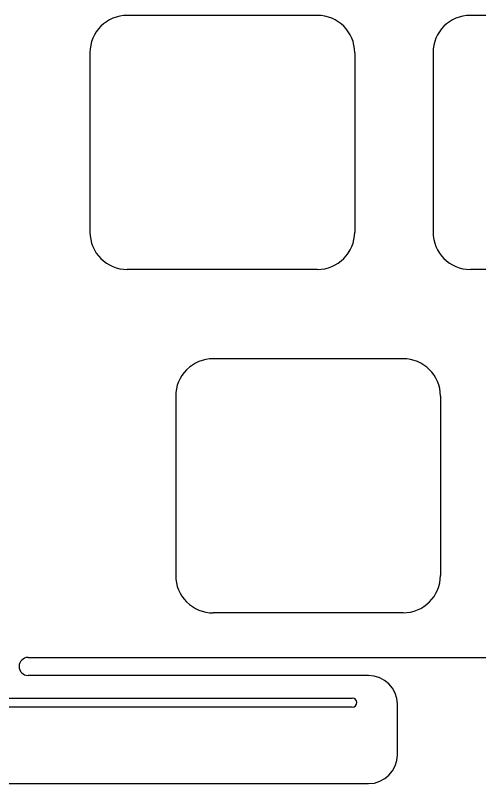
# Model space of a CAD drawing. Header units: millimetres. Extents: x -10 to 276, y -93 to 17.
# Drawn here: x 107.57 to 133.35, y -92.73 to -50.1 of the extents above; entities that cross this region are included whole.
import ezdxf

# ---------------------------------------------------------------- set-up
doc = ezdxf.new("R2010")
doc.units = ezdxf.units.MM
doc.layers.add('BLACK', color=7, linetype='CONTINUOUS')

msp = doc.modelspace()

# ---------------------------------------------------------------- linework, layer by layer
at = {"layer": 'BLACK', "linetype": 'Continuous'}
for p, q in [((124.3375, -50.1), (113.7875, -50.1)), ((143.3875, -50.1), (132.8375, -50.1)), ((111.7125, -52.175), (111.7125, -62.125)), ((126.4125, -52.175), (126.4125, -62.125)), ((130.7625, -52.175), (130.7625, -62.125)), ((124.3375, -64.2), (113.7875, -64.2)), ((143.3875, -64.2), (132.8375, -64.2)), ((129.1, -69.15), (118.55, -69.15)), ((116.475, -71.225), (116.475, -81.175)), ((131.175, -71.225), (131.175, -81.175)), ((129.1, -83.25), (118.55, -83.25)), ((108.2799, -85.725), (158.4201, -85.725)), ((127.1799, -86.725), (108.2799, -86.725)), ((81.2799, -87.975), (126.2799, -87.975)), ((126.2799, -88.475), (81.2799, -88.475)), ((128.779918, -91.125), (128.779918, -88.325)), ((80.3799, -92.725), (127.187489, -92.725))]:
    msp.add_line(p, q, dxfattribs=at)
at = {"layer": 'BLACK'}
for centre, radius, start, end in [((113.7875, -52.175), 2.075, 90, 180), ((124.3375, -52.175), 2.075, 0, 90), ((132.8375, -52.175), 2.075, 90, 180), ((113.7875, -62.125), 2.075, 180, 270), ((124.3375, -62.125), 2.075, 270, 0), ((132.8375, -62.125), 2.075, 180, 270), ((118.54997, -71.225019), 2.07497, 89.9991716, 179.9994754), ((129.09997, -71.225019), 2.075019, 0.0005246, 89.9991716), ((118.54997, -81.175019), 2.074981, 179.9994754, 270.0008284), ((129.09997, -81.175019), 2.07503, 270.0008284, 0.0005246), ((108.2799, -86.225), 0.5, 90, 270), ((127.1799, -88.325), 1.6, 0, 90), ((126.2799, -88.225), 0.25, 270, 90), ((127.1799, -91.125), 1.600018, 270.271759, 0)]:
    msp.add_arc(centre, radius, start, end, dxfattribs=at)

doc.saveas('drawing.dxf')
